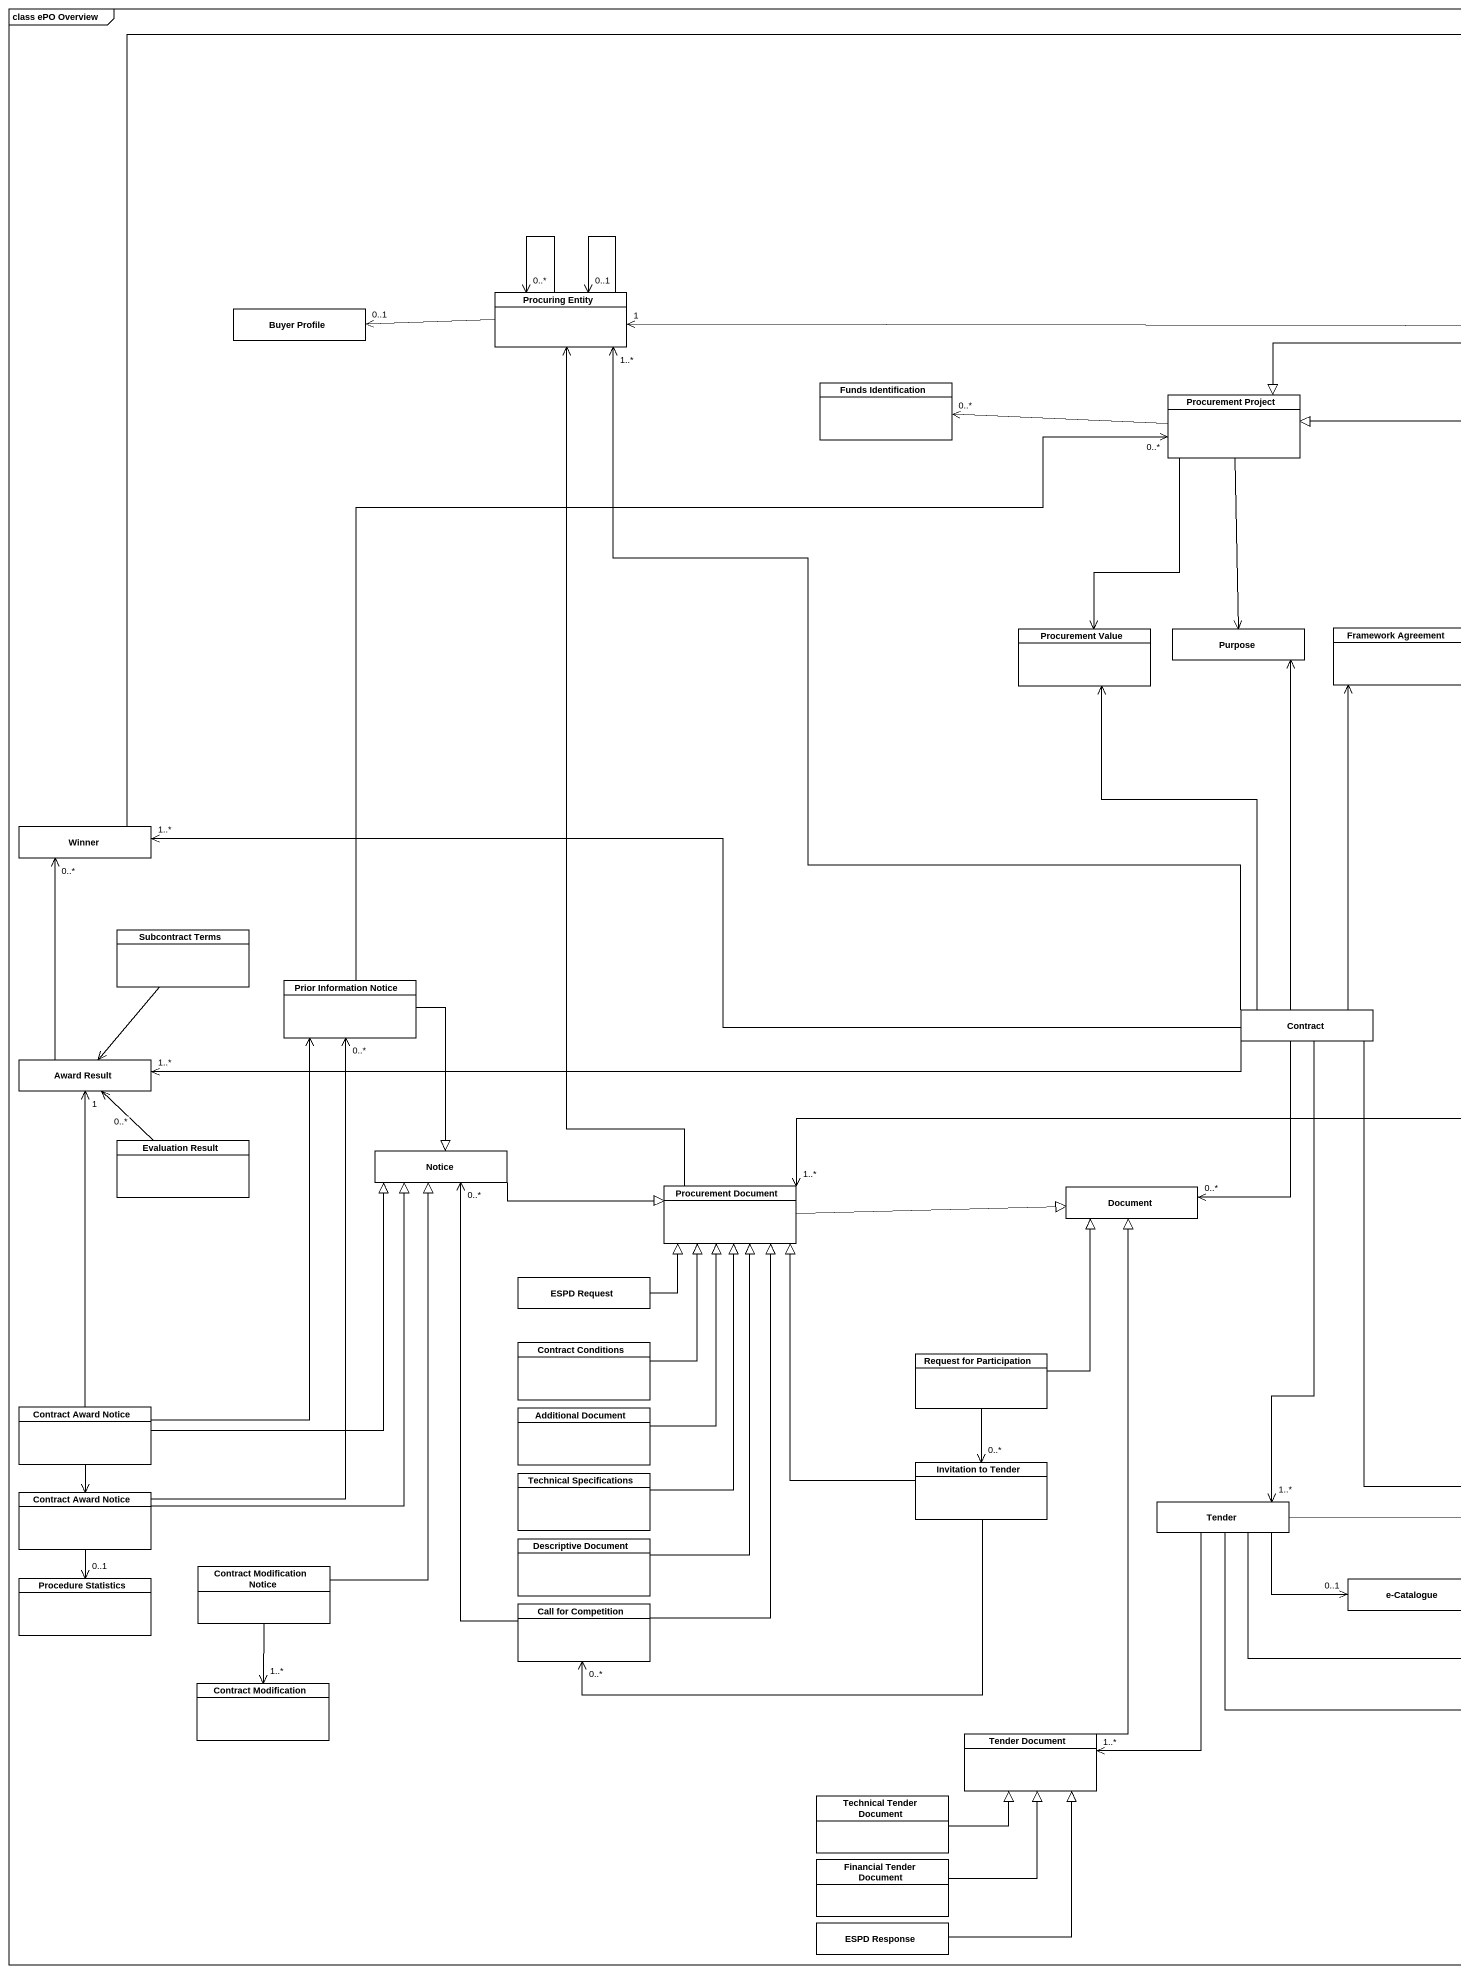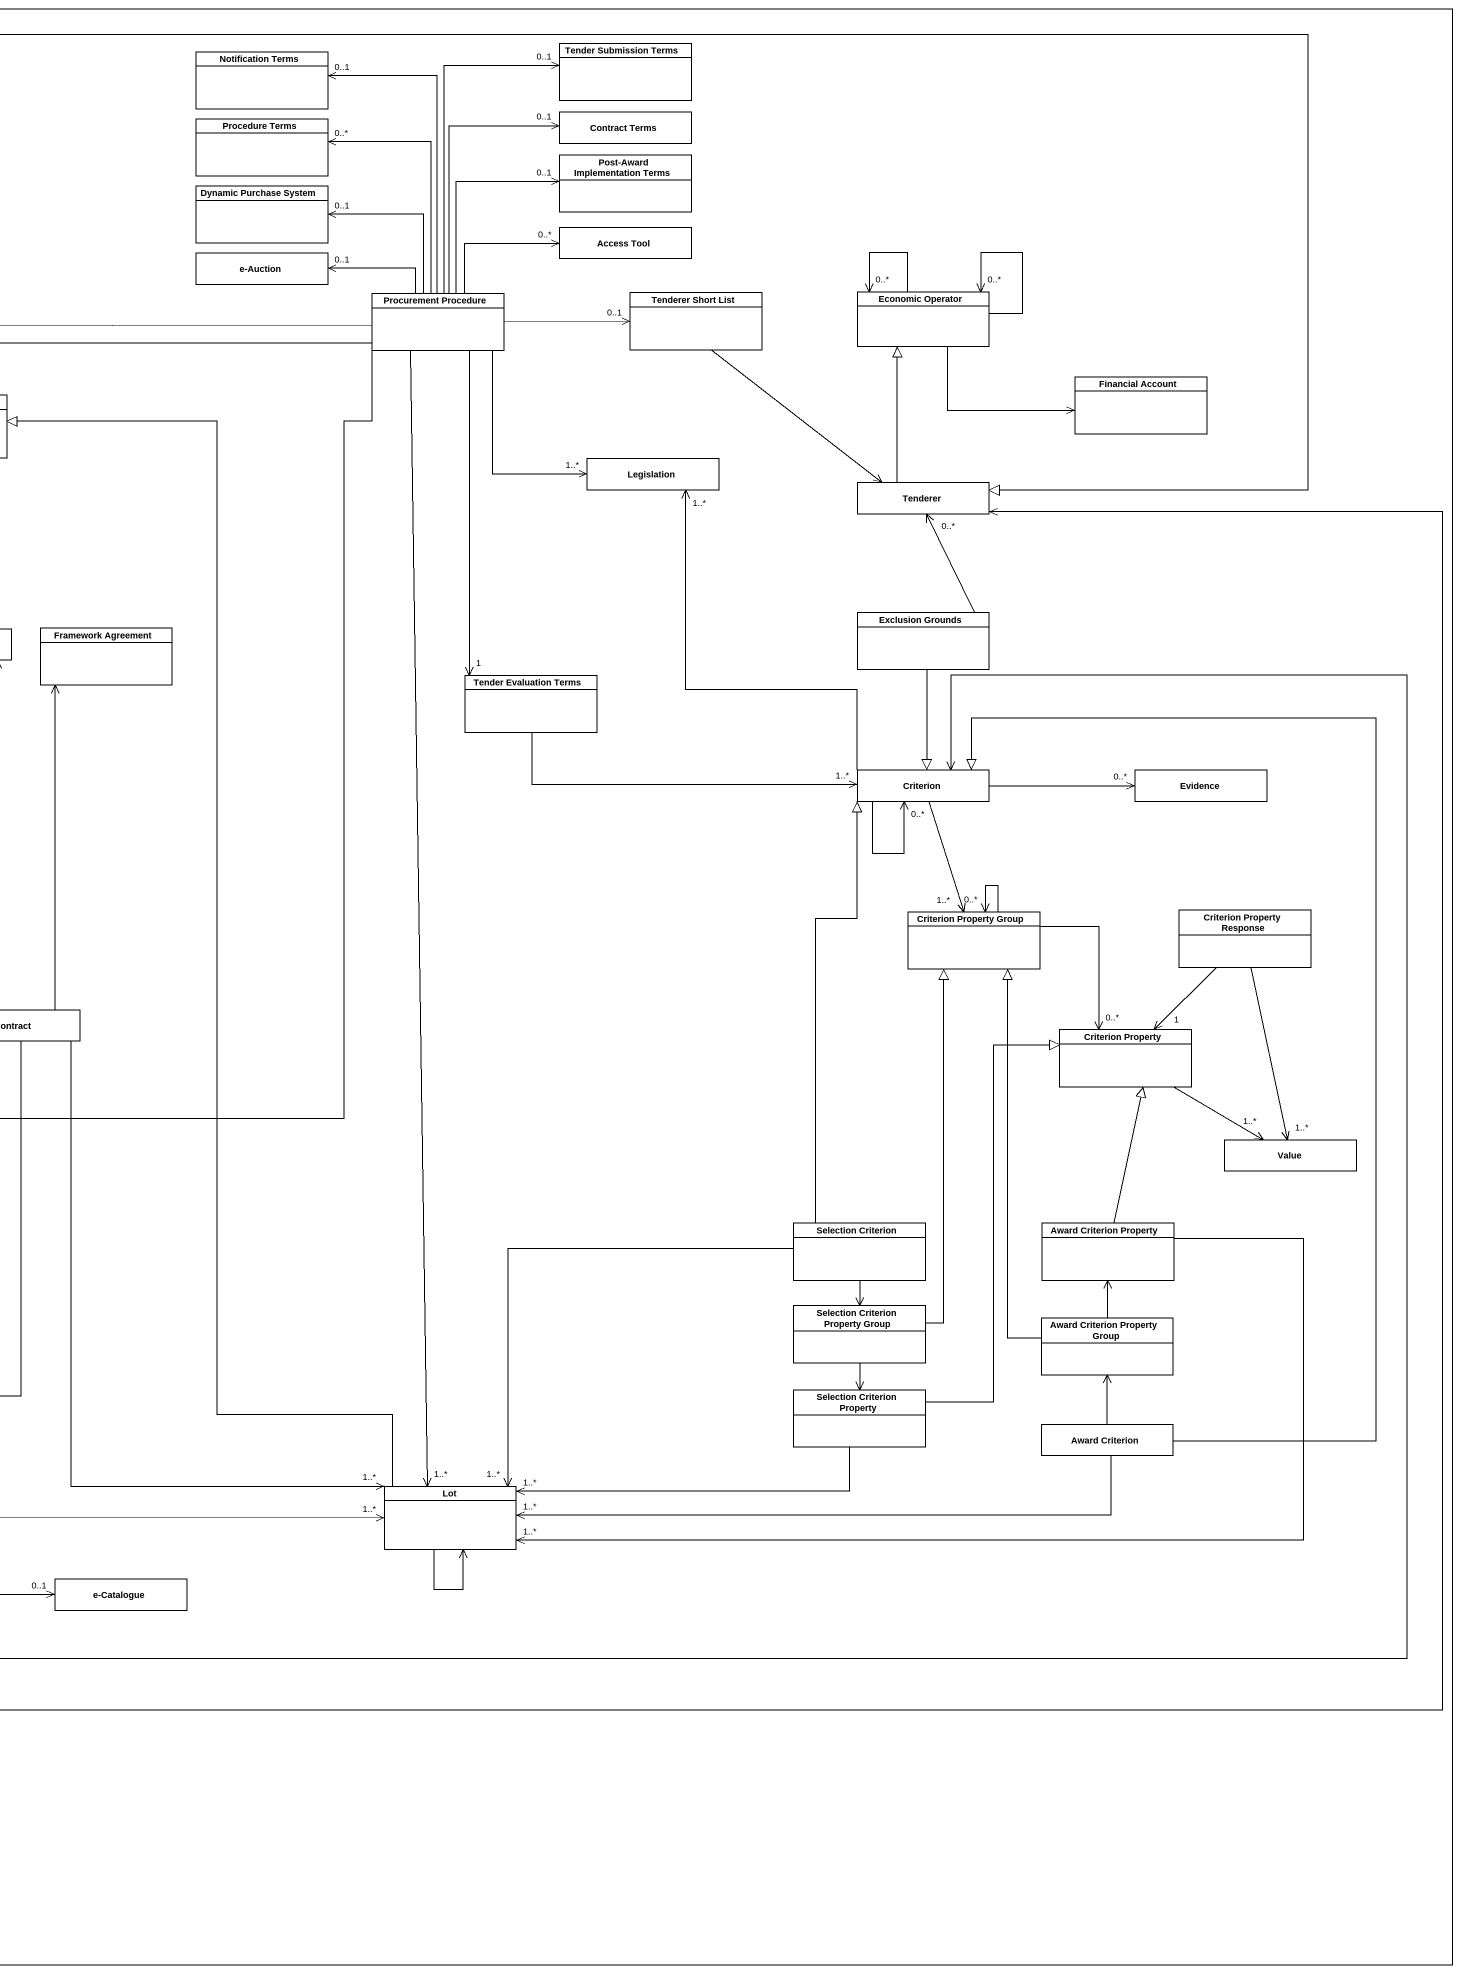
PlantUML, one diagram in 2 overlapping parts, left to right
@startuml
mainframe class ePO Overview
hide circle
hide empty members
class "Tender Submission Terms" as Tender_Submission_Terms
class "Notification Terms" as Notification_Terms
class "Procedure Terms" as Procedure_Terms
class "Contract Terms" as Contract_Terms
class "Post-Award Implementation Terms" as Post_Award_Implementation
class "Dynamic Purchase System" as Dynamic_Purchase_System
class "Access Tool" as Access_Tool
class "e-Auction" as e_Auction
class "Buyer Profile" as Buyer_Profile
class "Procuring Entity" as Procuring_Entity
class "Procurement Procedure" as Procurement_Procedure
class "Tenderer Short List" as Tenderer_Short_List
class "Economic Operator" as Economic_Operator
class "Funds Identification" as Funds_Identification
class "Procurement Project" as Procurement_Project
class "Financial Account" as Financial_Account
class Legislation
class Tenderer
class "Procurement Value" as Procurement_Value
class Purpose
class "Framework Agreement" as Framework_Agreement
class "Exclusion Grounds" as Exclusion_Grounds
class "Tender Evaluation Terms" as Tender_Evaluation_Terms
class Criterion
class Evidence
class Winner
class "Subcontract Terms" as Subcontract_Terms
class "Criterion Property Group" as Criterion_Property_Group
class "Criterion Property Response" as Criterion_Property_Response
class "Prior Information Notice" as Prior_Information_Notice
class Contract
class "Criterion Property" as Criterion_Property
class "Award Result" as Award_Result
class "Evaluation Result" as Evaluation_Result
class Notice
class Value
class "Procurement Document" as Procurement_Document
class Document
class "Selection Criterion" as Selection_Criterion
class "Award Criterion Property" as Award_Criterion_Property
class "ESPD Request" as ESPD_Request
class "Selection Criterion Property Group" as Selection_Criterion_2
class "Award Criterion Property Group" as Award_Criterion_Property_2
class "Contract Conditions" as Contract_Conditions
class "Request for Participation" as Request_for_Participation
class "Selection Criterion Property" as Selection_Criterion_Property
class "Contract Award Notice" as Contract_Award_Notice
class "Additional Document" as Additional_Document
class "Award Criterion" as Award_Criterion
class "Technical Specifications" as Technical_Specifications
class "Invitation to Tender" as Invitation_to_Tender
class "Contract Award Notice" as Contract_Award_Notice_2
class Tender
class Lot
class "Descriptive Document" as Descriptive_Document
class "Procedure Statistics" as Procedure_Statistics
class "Contract Modification Notice" as Contract_Modification_Notice
class "e-Catalogue" as e_Catalogue
class "Call for Competition" as Call_for_Competition
class "Contract Modification" as Contract_Modification
class "Tender Document" as Tender_Document
class "Technical Tender Document" as Technical_Tender_Document
class "Financial Tender Document" as Financial_Tender_Document
class "ESPD Response" as ESPD_Response
Procuring_Entity -left-> "0..1" Buyer_Profile
Procuring_Entity --> "0..1" Procuring_Entity
Procuring_Entity --> "0..*" Procuring_Entity
Procurement_Procedure -up-> "0..1" Tender_Submission_Terms
Procurement_Procedure -up-> "0..1" Notification_Terms
Procurement_Procedure -up-> "0..*" Procedure_Terms
Procurement_Procedure -up-> "0..1" Contract_Terms
Procurement_Procedure -up-> "0..1" Post_Award_Implementation
Procurement_Procedure -up-> "0..1" Dynamic_Purchase_System
Procurement_Procedure -right-> "0..*" Access_Tool
Procurement_Procedure -left-> "0..1" e_Auction
Procurement_Procedure -left-> "1" Procuring_Entity
Procurement_Procedure -right-> "0..1" Tenderer_Short_List
Procurement_Procedure -left-|> Procurement_Project
Procurement_Procedure --> "1..*" Legislation
Procurement_Procedure --> "1" Tender_Evaluation_Terms
Procurement_Procedure --> "1..*" Procurement_Document
Procurement_Procedure --> "1..*" Lot
Tenderer_Short_List --> Tenderer
Economic_Operator --> "0..*" Economic_Operator
Economic_Operator --> "0..*" Economic_Operator
Economic_Operator -right-> Financial_Account
Procurement_Project -left-> "0..*" Funds_Identification
Procurement_Project --> Procurement_Value
Procurement_Project --> Purpose
Tenderer -up-|> Economic_Operator
Exclusion_Grounds -up-> "0..*" Tenderer
Exclusion_Grounds --|> Criterion
Tender_Evaluation_Terms -right-> "1..*" Criterion
Criterion -up-> "1..*" Legislation
Criterion --> "0..*" Criterion
Criterion -right-> "0..*" Evidence
Criterion --> "1..*" Criterion_Property_Group
Winner -right-|> Tenderer
Subcontract_Terms --> Award_Result
Criterion_Property_Group --> "0..*" Criterion_Property_Group
Criterion_Property_Group --> "0..*" Criterion_Property
Criterion_Property_Response --> "1" Criterion_Property
Criterion_Property_Response --> "1..*" Value
Prior_Information_Notice -up-> "0..*" Procurement_Project
Prior_Information_Notice --|> Notice
Contract -up-> "1..*" Procuring_Entity
Contract -up-> Procurement_Value
Contract -up-> Purpose
Contract -up-> Framework_Agreement
Contract -left-> "1..*" Winner
Contract -left-> "1..*" Award_Result
Contract --> "0..*" Document
Contract --> "1..*" Lot
Criterion_Property -right-> "1..*" Value
Award_Result -up-> "0..*" Winner
Evaluation_Result -up-> "0..*" Award_Result
Notice -right-|> Procurement_Document
Procurement_Document -up-> Procuring_Entity
Procurement_Document -right-|> Document
Selection_Criterion -up-|> Criterion
Selection_Criterion --> Selection_Criterion_2
Selection_Criterion --> "1..*" Lot
Award_Criterion_Property -up-|> Criterion_Property
Award_Criterion_Property -left-> "1..*" Lot
ESPD_Request -right-|> Procurement_Document
Selection_Criterion_2 -up-|> Criterion_Property_Group
Selection_Criterion_2 --> Selection_Criterion_Property
Award_Criterion_Property_2 -up-|> Criterion_Property_Group
Award_Criterion_Property_2 -up-> Award_Criterion_Property
Contract_Conditions -up-|> Procurement_Document
Request_for_Participation -up-|> Document
Request_for_Participation --> "0..*" Invitation_to_Tender
Selection_Criterion_Property -up-|> Criterion_Property
Selection_Criterion_Property -left-> "1..*" Lot
Contract_Award_Notice -up-> Prior_Information_Notice
Contract_Award_Notice -up-> "1" Award_Result
Contract_Award_Notice -up-|> Notice
Contract_Award_Notice --> Contract_Award_Notice_2
Additional_Document -up-|> Procurement_Document
Award_Criterion -up-|> Criterion
Award_Criterion -up-> Award_Criterion_Property_2
Award_Criterion -left-> "1..*" Lot
Technical_Specifications -up-|> Procurement_Document
Invitation_to_Tender -up-|> Procurement_Document
Invitation_to_Tender -left-> "0..*" Call_for_Competition
Contract_Award_Notice_2 -up-> "0..*" Prior_Information_Notice
Contract_Award_Notice_2 -up-|> Notice
Contract_Award_Notice_2 --> "0..1" Procedure_Statistics
Tender -up-> Tenderer
Tender -up-> Criterion
Tender "1..*" <-up- Contract
Tender -right-> "1..*" Lot
Tender -right-> "0..1" e_Catalogue
Tender --> "1..*" Tender_Document
Lot -up-|> Procurement_Project
Lot --> Lot
Descriptive_Document -up-|> Procurement_Document
Contract_Modification_Notice -up-|> Notice
Contract_Modification_Notice --> "1..*" Contract_Modification
Call_for_Competition -up-> "0..*" Notice
Call_for_Competition -up-|> Procurement_Document
Tender_Document -up-|> Document
Technical_Tender_Document -right-|> Tender_Document
Financial_Tender_Document -up-|> Tender_Document
ESPD_Response -up-|> Tender_Document
@enduml
